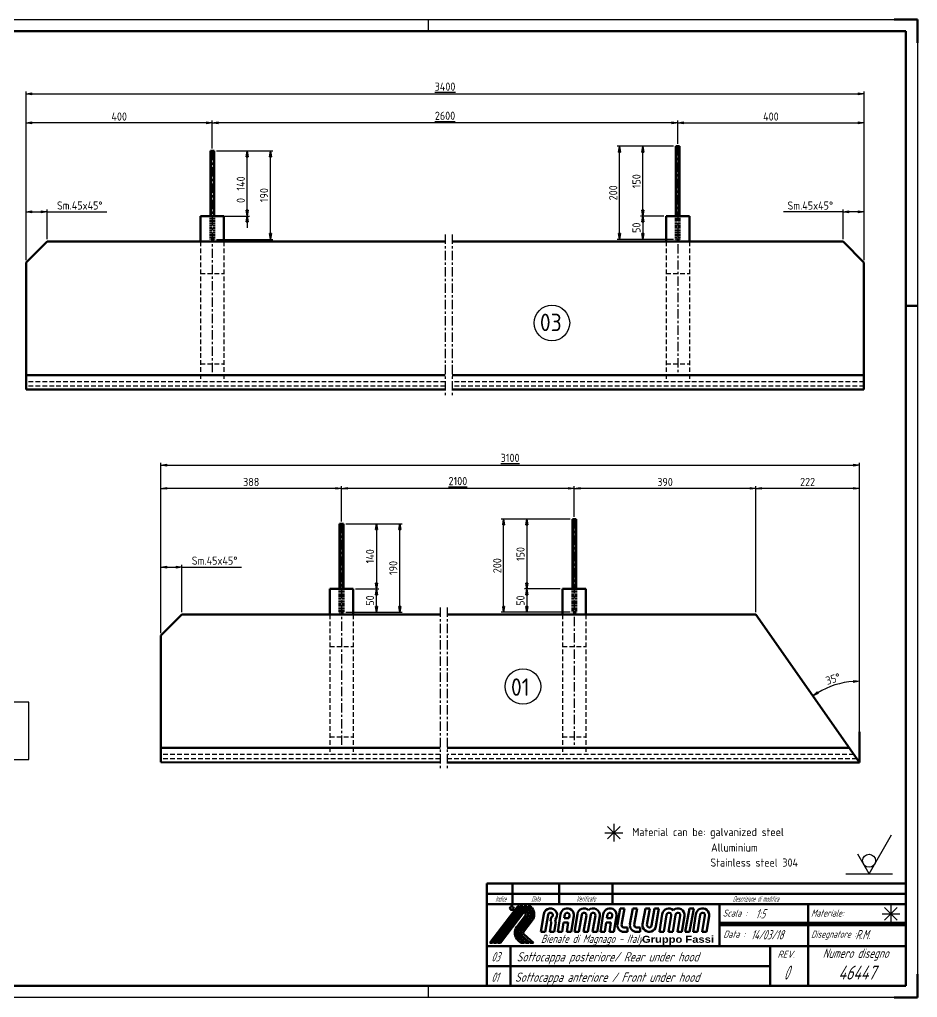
# Model space of a CAD drawing. Header units: millimetres. Extents: x 0 to 2970, y 0 to 2100.
# Drawn here: x 1041 to 2970, y 0 to 2100 of the extents above; entities that cross this region are included whole.
import ezdxf
from ezdxf.enums import TextEntityAlignment as Align

# ---------------------------------------------------------------- set-up
doc = ezdxf.new("R2010")
doc.units = ezdxf.units.MM
doc.header["$LTSCALE"] = 5
for name, pattern in [('ACISOWELD', [3, 2, -1]), ('CENTER', [7, 4, -1, 1, -1]), ('DAPIANO', [0]), ('DASHED', [0.75, 0.5, -0.25])]:
    doc.linetypes.add(name, pattern=pattern)
for name, color, linetype, lineweight in [('AM_0', 7, 'Continuous', 50), ('AM_3', 6, 'ACISOWELD', 25), ('AM_5', 3, 'Continuous', 25), ('AM_7', 4, 'CENTER', 25), ('AM_BOR', 7, 'Continuous', 50)]:
    doc.layers.add(name, color=color, linetype=linetype, lineweight=lineweight)
doc.styles.get("Standard").update_dxf_attribs({"font": 'ISOCP.SHX'})
doc.dimstyles.new('AM_ISO$0', dxfattribs={"dimscale": 10, "dimtxt": 3.5, "dimasz": 2.5, "dimexe": 1, "dimexo": 1, "dimgap": 1, "dimtad": 1, "dimdsep": 46, "dimtxsty": 'Standard', "dimblk": 'CLOSED', "dimcen": 0, "dimclrd": 256, "dimclre": 256, "dimclrt": 2, "dimadec": 0, "dimazin": 2, "dimtp": 0.1, "dimtm": 0.1, "dimtfac": 0.71, "dimtmove": 0, "dimatfit": 3, "dimfxl": 0, "dimlwd": -1, "dimlwe": -1, "dimarcsym": 1})
doc.dimstyles.new('AM_ISO$2', dxfattribs={"dimscale": 10, "dimtxt": 3.5, "dimasz": 2.5, "dimexe": 1, "dimexo": 1, "dimgap": 1, "dimtad": 1, "dimdsep": 46, "dimtxsty": 'Standard', "dimblk": 'CLOSED', "dimcen": 0, "dimclrd": 256, "dimclre": 256, "dimclrt": 2, "dimadec": 0, "dimazin": 2, "dimtp": 0.1, "dimtm": 0.1, "dimtfac": 0.71, "dimtmove": 0, "dimatfit": 3, "dimfxl": 0, "dimlwd": -1, "dimlwe": -1, "dimarcsym": 1})

# ---------------------------------------------------------------- blocks, each defined once
blk = doc.blocks.new('A2')
for p, q in [((589, 415), (5, 415)), ((589, 5), (589, 415)), ((5, 5), (589, 5))]:
    blk.add_line(p, q)
at = {"color": 2}
blk.add_line((594, 297), (589, 297), dxfattribs=at)
at = {"layer": 'AM_BOR', "color": 1, "lineweight": 25}
for p, q in [((0, 420), (594, 420)), ((594, 420), (594, 0)), ((594, 0), (0, 0))]:
    blk.add_line(p, q, dxfattribs=at)
at = {"layer": 'AM_BOR', "color": 2, "lineweight": 30}
for p, q in [((384, 415), (384, 420)), ((384, 0), (384, 5))]:
    blk.add_line(p, q, dxfattribs=at)
at = {"layer": 'AM_BOR'}
for p, q in [((594, 420), (584, 420)), ((594, 410), (594, 420)), ((594, 0), (594, 10)), ((594, 0), (584, 0))]:
    blk.add_line(p, q, dxfattribs=at)
blk = doc.blocks.new('RAMALLUMIN')
at = {"color": 7, "linetype": 'Continuous'}
for p, q in [((0, 44), (-180, 44)), ((-169, 44), (-169, 35)), ((-149, 44), (-149, 35)), ((-126, 44), (-126, 35)), ((0, 35), (-180, 35)), ((-80, 35), (-80, 17)), ((-42, 35), (-42, 27)), ((-155.54, 30.83), (-156.78, 23.17)), ((-153.69, 30.53), (-154.91, 23.17)), ((-152.41, 29.4), (-152.67, 27.78)), ((-148.31, 30.83), (-149.55, 23.17)), ((-146.45, 30.58), (-146.78, 29.06)), ((-144.49, 30.12), (-144.76, 29.06)), ((-142.63, 29.88), (-143.79, 23.17)), ((-141.08, 30.83), (-142.32, 23.17)), ((-139.23, 30.53), (-140.45, 23.17)), ((-137.24, 30.2), (-138.43, 23.17)), ((-135.34, 30.53), (-136.56, 23.17)), ((-133.36, 30.2), (-134.54, 23.17)), ((-131.51, 29.88), (-132.67, 23.17)), ((-129.96, 30.83), (-131.2, 23.17)), ((-128.11, 30.58), (-128.43, 29.06)), ((-126.14, 30.12), (-126.41, 29.06)), ((-124.28, 29.88), (-125.44, 23.17)), ((-123.93, 26.54), (-122.77, 33.25)), ((-122.77, 33.25), (-120.9, 33.25)), ((-122.08, 26.21), (-120.9, 33.25)), ((-118.5, 26.53), (-117.34, 33.25)), ((-117.34, 33.25), (-115.47, 33.25)), ((-116.65, 26.21), (-115.47, 33.25)), ((-113.07, 26.54), (-111.91, 33.25)), ((-111.91, 33.25), (-110.04, 33.25)), ((-111.22, 26.21), (-110.04, 33.25)), ((-109.24, 25.88), (-108.02, 33.25)), ((-108.02, 33.25), (-106.15, 33.25)), ((-107.39, 25.59), (-106.15, 33.25)), ((-104.64, 30.83), (-105.88, 23.17)), ((-102.79, 30.53), (-104.01, 23.17)), ((-100.81, 30.2), (-101.99, 23.17)), ((-98.91, 30.53), (-100.12, 23.17)), ((-96.92, 30.2), (-98.1, 23.17)), ((-95.07, 29.88), (-96.23, 23.17)), ((-92.96, 33.25), (-94.76, 23.17)), ((-92.96, 33.25), (-91.09, 33.25)), ((-91.09, 33.25), (-92.89, 23.17)), ((-90.18, 30.83), (-91.42, 23.17)), ((-88.33, 30.53), (-89.55, 23.17)), ((-86.35, 30.2), (-87.53, 23.17)), ((-84.5, 29.88), (-85.66, 23.17)), ((-152.3, 26.83), (-152.89, 23.17)), ((-150.46, 26.52), (-151.02, 23.17)), ((-147.08, 27.2), (-147.68, 23.17)), ((-145.06, 27.2), (-147.08, 27.2)), ((-144.76, 29.06), (-146.78, 29.06)), ((-145.06, 27.2), (-145.66, 23.17)), ((-128.73, 27.2), (-129.33, 23.17)), ((-126.71, 27.2), (-128.73, 27.2)), ((-126.41, 29.06), (-128.43, 29.06)), ((-126.71, 27.2), (-127.31, 23.17)), ((-42, 26), (-42, 0)), ((-154.91, 23.17), (-156.78, 23.17)), ((-152.89, 23.17), (-151.02, 23.17)), ((-149.55, 23.17), (-147.68, 23.17)), ((-145.66, 23.17), (-143.79, 23.17)), ((-142.32, 23.17), (-140.45, 23.17)), ((-138.43, 23.17), (-136.56, 23.17)), ((-134.54, 23.17), (-132.67, 23.17)), ((-131.2, 23.17), (-129.33, 23.17)), ((-127.31, 23.17), (-125.44, 23.17)), ((-121.09, 25.04), (-119.51, 25.04)), ((-121.09, 23.17), (-119.51, 23.17)), ((-119.51, 25.04), (-119.51, 23.17)), ((-115.66, 25.04), (-114.08, 25.04)), ((-115.66, 23.17), (-114.08, 23.17)), ((-114.08, 25.04), (-114.08, 23.17)), ((-105.88, 23.17), (-104.01, 23.17)), ((-101.99, 23.17), (-100.12, 23.17)), ((-98.1, 23.17), (-96.23, 23.17)), ((-94.76, 23.17), (-92.89, 23.17)), ((-91.42, 23.17), (-89.55, 23.17)), ((-87.53, 23.17), (-85.66, 23.17)), ((0, 17), (-180, 17)), ((-169.8, 0), (-169.8, 17)), ((-58.25, 17), (-58.25, 0))]:
    blk.add_line(p, q, dxfattribs=at)
at = {"linetype": 'DAPIANO'}
blk.add_line((-180, 44), (-180, 0), dxfattribs=at)
at = {"color": 3, "linetype": 'Continuous'}
for p, q in [((0, 39.5), (-180, 39.5)), ((-166.96, 33.81), (-178.74, 18.46)), ((-165.81, 33.8), (-177.59, 18.46)), ((-165.67, 34.09), (-164.52, 34.09)), ((-163.37, 31.08), (-165.67, 34.09)), ((-162.64, 31.63), (-164.52, 34.09)), ((-163.97, 34.09), (-162.83, 34.09)), ((-162.3, 31.9), (-163.97, 34.09)), ((-161.58, 32.45), (-162.83, 34.09)), ((-162.28, 34.09), (-161.13, 34.09)), ((-161.23, 32.72), (-162.28, 34.09)), ((-160.51, 33.27), (-161.13, 34.09)), ((-165.54, 33.45), (-177.05, 18.46)), ((-164.96, 32.7), (-175.89, 18.46)), ((-164.69, 32.34), (-175.35, 18.46)), ((-164.12, 31.59), (-174.2, 18.46)), ((-167.09, 25.36), (-163.37, 30.21)), ((-162.64, 29.66), (-166.37, 24.8)), ((-164.96, 32.7), (-165.54, 33.45)), ((-164.12, 31.59), (-164.69, 32.34)), ((-162.3, 29.39), (-166.02, 24.54)), ((-161.58, 28.83), (-165.3, 23.99)), ((-164.96, 23.72), (-161.23, 28.57)), ((-160.51, 28.01), (-164.24, 23.17)), ((0, 27), (-80, 27)), ((0, 26), (-80, 26)), ((-165.05, 21.2), (-162.02, 18.46)), ((-164.76, 21.52), (-161.38, 18.46)), ((-164.15, 22.19), (-160.02, 18.46)), ((-177.59, 18.46), (-178.74, 18.46)), ((-175.89, 18.46), (-177.05, 18.46)), ((-174.2, 18.46), (-175.35, 18.46)), ((-166.56, 19.52), (-165.39, 18.46)), ((-165.95, 20.2), (-164.03, 18.46)), ((-165.66, 20.52), (-163.38, 18.46)), ((-164.03, 18.46), (-165.39, 18.46)), ((-162.02, 18.46), (-163.38, 18.46)), ((-160.02, 18.46), (-161.38, 18.46)), ((-180, 8.5), (-58.25, 8.5))]:
    blk.add_line(p, q, dxfattribs=at)
blk.add_circle((-169.27, 33.38), 0.797, dxfattribs=at)
for centre, radius, start, end in [((-166.39, 33.38), 0.716, 37.0199, 142.98), ((-163.94, 30.65), 0.714, 322.471, 37.437), ((-163.93, 30.65), 1.62, 322.481, 37.4257), ((-163.94, 30.65), 2.06, 322.479, 37.4362), ((-163.94, 30.65), 2.97, 322.454, 37.471), ((-163.94, 30.65), 3.41, 322.445, 37.4711), ((-163.94, 30.65), 4.32, 322.454, 37.4451), ((-163.67, 22.73), 4.32, 142.447, 227.885), ((-163.67, 22.73), 3.41, 142.481, 227.842), ((-163.67, 22.73), 2.97, 142.472, 227.803), ((-163.67, 22.73), 2.06, 142.454, 227.876), ((-163.67, 22.73), 1.63, 142.445, 227.849), ((-163.67, 22.73), 0.722, 142.454, 227.902)]:
    blk.add_arc(centre, radius, start, end, dxfattribs=at)
at = {"color": 7, "linetype": 'Continuous'}
for centre, radius, start, end in [((-152.7, 30.37), 2.88, 313.405, 170.827), ((-152.7, 30.37), 1.01, 286.495, 170.628), ((-145.47, 30.37), 2.88, 350.208, 170.835), ((-145.47, 30.37), 1.01, 345.758, 168.018), ((-138.24, 30.37), 2.88, 47.375, 170.82), ((-138.24, 30.37), 1.01, 350.428, 170.643), ((-134.35, 30.37), 2.88, 350.199, 132.556), ((-134.35, 30.37), 1.01, 350.428, 170.634), ((-127.12, 30.37), 2.88, 350.208, 170.835), ((-127.12, 30.37), 1.01, 345.758, 168.018), ((-101.8, 30.37), 2.88, 47.375, 170.82), ((-101.8, 30.37), 1.01, 350.428, 170.634), ((-97.91, 30.37), 2.88, 350.208, 132.556), ((-97.91, 30.37), 1.01, 350.409, 170.661), ((-87.34, 30.37), 2.88, 350.218, 170.81), ((-87.34, 30.37), 1.01, 350.428, 170.643), ((-153.3, 26.99), 1.01, 350.897, 51.1434), ((-153.3, 26.99), 2.88, 350.481, 26.4345), ((-121.09, 26.05), 2.88, 170.208, 270), ((-121.09, 26.05), 1.01, 170.428, 270), ((-115.66, 26.05), 2.88, 170.218, 270), ((-115.66, 26.05), 1.01, 170.428, 270), ((-110.23, 26.05), 2.88, 170.208, 350.827), ((-110.23, 26.05), 1.01, 170.428, 350.643)]:
    blk.add_arc(centre, radius, start, end, dxfattribs=at)
at = {"color": 1, "linetype": 'Continuous', "oblique": 20, "width": 0.5}
for s, p in [('Indice', (-174, 36.1)), ('Data', (-159, 36.1)), ('Verificato', (-137.5, 36.1)), ('Descrizione di modifica', (-64.47, 36.1))]:
    blk.add_text(s, height=2.5, dxfattribs=at).set_placement(p, align=Align.CENTER)
at = {"color": 3, "linetype": 'Continuous'}
blk.add_text('R', height=0.864, dxfattribs=at).set_placement((-169.52, 32.95))
at = {"color": 3, "linetype": 'Continuous', "oblique": 20}
for s, height, width, p in [('Scala :', 3, 0.75, (-78.7, 29.73)), ('Materiale:', 3, 0.7, (-40.72, 29.73)), ('Bienate di Magnago - Italy', 3.5, 0.7, (-156.78, 18.44)), ('Data :', 3, 0.75, (-78.46, 20.68)), ('Disegnatore :', 3, 0.7, (-40.72, 20.68)), ('Numero disegno', 4, 0.8, (-35.74, 11.99))]:
    blk.add_text(s, height=height, dxfattribs=dict(at, width=width)).set_placement(p)
blk.add_text('REV.', height=3, dxfattribs=at).set_placement((-55.15, 12.04))
at = {"color": 2, "insert": (-113.34, 17.57), "char_height": 3, "attachment_point": 7}
blk.add_mtext('{\\fArial Black|b1|i0|c0|p34;Gruppo Fassi}', dxfattribs=at)
at = {"color": 3, "linetype": 'Continuous', "oblique": 20, "width": 0.7}
for tag, p in [('INDICE', (-174.38, 40.36)), ('DATAREV', (-158.57, 40.36)), ('VERIFICATO', (-137.17, 40.36)), ('DESCRIZMOD', (-62.08, 40.36))]:
    blk.add_attdef(tag, text='', height=2.5, dxfattribs=at).set_placement(p, align=Align.CENTER)
at = {"color": 2, "linetype": 'Continuous', "oblique": 20, "width": 0.7}
for tag, p in [('GEN-TITLE-SCA', (-64.53, 28.92)), ('MATERIALE', (-26.31, 28.88)), ('DATA', (-66.53, 19.91)), ('DISEGN.', (-21.62, 20)), ('P1', (-178.08, 10.45)), ('P2', (-178.08, 1.7))]:
    blk.add_attdef(tag, p, '', height=4, dxfattribs=at)
at = {"color": 7, "linetype": 'Continuous', "oblique": 20, "width": 0.85}
for tag, p in [('DESCRIZIONE1', (-167.25, 10.45)), ('DESCRIZIONE2', (-167.97, 1.7))]:
    blk.add_attdef(tag, p, '', height=4, dxfattribs=at)
at = {"color": 7, "linetype": 'Continuous', "oblique": 20}
for tag, width, p in [('REV', 0.55, (-51.41, 2.68)), ('DISEGNO', 0.8, (-21.14, 2.68))]:
    blk.add_attdef(tag, text='', height=6, dxfattribs=dict(at, width=width)).set_placement(p, align=Align.CENTER)
blk = doc.blocks.new('_Closed')
at = {"color": 0, "linetype": 'ByBlock', "lineweight": -2}
for p, q in [((-1, 0.17), (0, 0)), ((-1, 0.17), (-1, -0.17)), ((0, 0), (-1, -0.17)), ((0, 0), (-1, 0))]:
    blk.add_line(p, q, dxfattribs=at)
blk = doc.blocks.new('*D6')
at = {"layer": 'AM_5'}
for p, q in [((2455.2, 1832.9), (2455.2, 1882.9)), ((2467.7, 1877.9), (2842.7, 1877.9)), ((2855.2, 1583.1), (2855.2, 1882.9))]:
    blk.add_line(p, q, dxfattribs=at)
at = {"layer": 'Defpoints', "color": 0}
for p in [(2855.2, 1877.9), (2455.2, 1827.9), (2855.2, 1578.1)]:
    blk.add_point(p, dxfattribs=at)
at = {"layer": 'AM_5', "xscale": 12.5, "yscale": 12.5, "zscale": 12.5, "rotation": 180}
blk.add_blockref('_Closed', (2455.2, 1877.9), dxfattribs=at)
at = {"layer": 'AM_5', "xscale": 12.5, "yscale": 12.5, "zscale": 12.5}
blk.add_blockref('_Closed', (2855.2, 1877.9), dxfattribs=at)
at = {"layer": 'AM_5', "color": 2, "insert": (2655.2, 1891.7), "char_height": 17.5, "attachment_point": 5}
blk.add_mtext('400', dxfattribs=at)
blk = doc.blocks.new('*D7')
at = {"layer": 'AM_5'}
for p, q in [((1455.2, 1823), (1455.2, 1882.9)), ((2442.7, 1877.9), (1467.7, 1877.9)), ((2455.2, 1832.9), (2455.2, 1882.9))]:
    blk.add_line(p, q, dxfattribs=at)
at = {"layer": 'Defpoints', "color": 0}
for p in [(1455.2, 1877.9), (2455.2, 1827.9), (1455.2, 1818)]:
    blk.add_point(p, dxfattribs=at)
at = {"layer": 'AM_5', "xscale": 12.5, "yscale": 12.5, "zscale": 12.5, "rotation": 180}
blk.add_blockref('_Closed', (1455.2, 1877.9), dxfattribs=at)
at = {"layer": 'AM_5', "xscale": 12.5, "yscale": 12.5, "zscale": 12.5}
blk.add_blockref('_Closed', (2455.2, 1877.9), dxfattribs=at)
at = {"layer": 'AM_5', "color": 2, "insert": (1955.2, 1893.4), "char_height": 17.5, "attachment_point": 5}
blk.add_mtext('\\L2600\\l', dxfattribs=at)
blk = doc.blocks.new('*D8')
at = {"layer": 'AM_5'}
for p, q in [((1055.2, 1583.2), (1055.2, 1882.9)), ((1442.7, 1877.9), (1067.7, 1877.9)), ((1455.2, 1823), (1455.2, 1882.9))]:
    blk.add_line(p, q, dxfattribs=at)
at = {"layer": 'Defpoints', "color": 0}
for p in [(1055.2, 1877.9), (1455.2, 1818), (1055.2, 1578.2)]:
    blk.add_point(p, dxfattribs=at)
at = {"layer": 'AM_5', "xscale": 12.5, "yscale": 12.5, "zscale": 12.5, "rotation": 180}
blk.add_blockref('_Closed', (1055.2, 1877.9), dxfattribs=at)
at = {"layer": 'AM_5', "xscale": 12.5, "yscale": 12.5, "zscale": 12.5}
blk.add_blockref('_Closed', (1455.2, 1877.9), dxfattribs=at)
at = {"layer": 'AM_5', "color": 2, "insert": (1255.2, 1891.7), "char_height": 17.5, "attachment_point": 5}
blk.add_mtext('400', dxfattribs=at)
blk = doc.blocks.new('*D9')
at = {"layer": 'AM_5'}
for p, q in [((1055.2, 1583.2), (1055.2, 1945.5)), ((1067.7, 1940.5), (2842.7, 1940.4)), ((2855.2, 1583.1), (2855.2, 1945.4))]:
    blk.add_line(p, q, dxfattribs=at)
at = {"layer": 'Defpoints', "color": 0}
for p in [(2855.2, 1940.4), (1055.2, 1578.2), (2855.2, 1578.1)]:
    blk.add_point(p, dxfattribs=at)
at = {"layer": 'AM_5', "xscale": 12.5, "yscale": 12.5, "zscale": 12.5}
for p, rotation in [((1055.2, 1940.5), 179.9977718307978), ((2855.2, 1940.4), 359.9977718307978)]:
    blk.add_blockref('_Closed', p, dxfattribs=dict(at, rotation=rotation))
at = {"layer": 'AM_5', "color": 2, "insert": (1955.2, 1956), "char_height": 17.5, "attachment_point": 5, "rotation": 359.9978}
blk.add_mtext('\\L3400\\l', dxfattribs=at)
blk = doc.blocks.new('*D10')
at = {"layer": 'AM_5'}
for p, q in [((1055.2, 1583.2), (1055.2, 1692)), ((1067.7, 1687), (1087.7, 1687)), ((1100.2, 1628.2), (1100.2, 1692)), ((1100.2, 1687), (1228.4, 1687))]:
    blk.add_line(p, q, dxfattribs=at)
at = {"layer": 'Defpoints', "color": 0}
for p in [(1055.2, 1687), (1100.2, 1623.2), (1055.2, 1578.2)]:
    blk.add_point(p, dxfattribs=at)
at = {"layer": 'AM_5', "xscale": 12.5, "yscale": 12.5, "zscale": 12.5}
for p, rotation in [((1055.2, 1687), 179.9969844150251), ((1100.2, 1687), 359.9969844150251)]:
    blk.add_blockref('_Closed', p, dxfattribs=dict(at, rotation=rotation))
at = {"layer": 'AM_5', "color": 2, "insert": (1170.5, 1700.7), "char_height": 17.5, "attachment_point": 5, "rotation": 359.997}
blk.add_mtext('Sm.45x45° ', dxfattribs=at)
blk = doc.blocks.new('*D11')
at = {"layer": 'AM_5'}
for p, q in [((1464.2, 1818), (1535.2, 1818)), ((1530.2, 1690.5), (1530.2, 1805.5)), ((1485.2, 1678), (1535.2, 1678))]:
    blk.add_line(p, q, dxfattribs=at)
at = {"layer": 'Defpoints', "color": 0}
for p in [(1459.2, 1818), (1530.2, 1818), (1480.2, 1678)]:
    blk.add_point(p, dxfattribs=at)
at = {"layer": 'AM_5', "xscale": 12.5, "yscale": 12.5, "zscale": 12.5}
for p, rotation in [((1530.2, 1818), 90), ((1530.2, 1678), 270)]:
    blk.add_blockref('_Closed', p, dxfattribs=dict(at, rotation=rotation))
at = {"layer": 'AM_5', "color": 2, "insert": (1516.4, 1748), "char_height": 17.5, "attachment_point": 5, "rotation": 90}
blk.add_mtext('140', dxfattribs=at)
blk = doc.blocks.new('*D12')
at = {"layer": 'AM_5'}
for p, q in [((1530.2, 1690.5), (1530.2, 1720)), ((1464.2, 1678), (1535.2, 1678)), ((1485.2, 1678), (1535.2, 1678)), ((1530.2, 1665.5), (1530.2, 1653))]:
    blk.add_line(p, q, dxfattribs=at)
at = {"layer": 'Defpoints', "color": 0}
for p in [(1459.2, 1678), (1480.2, 1678), (1530.2, 1678)]:
    blk.add_point(p, dxfattribs=at)
at = {"layer": 'AM_5', "xscale": 12.5, "yscale": 12.5, "zscale": 12.5}
for rotation in [270, 90]:
    blk.add_blockref('_Closed', (1530.2, 1678), dxfattribs=dict(at, rotation=rotation))
at = {"layer": 'AM_5', "color": 2, "insert": (1516.4, 1711.5), "char_height": 17.5, "attachment_point": 5, "rotation": 90}
blk.add_mtext('0', dxfattribs=at)
blk = doc.blocks.new('*D13')
at = {"layer": 'AM_5'}
for p, q in [((1464.2, 1818), (1585.2, 1818)), ((1580.2, 1640.5), (1580.2, 1805.5)), ((1464.2, 1628), (1585.2, 1628))]:
    blk.add_line(p, q, dxfattribs=at)
at = {"layer": 'Defpoints', "color": 0}
for p in [(1459.2, 1818), (1580.2, 1818), (1459.2, 1628)]:
    blk.add_point(p, dxfattribs=at)
at = {"layer": 'AM_5', "xscale": 12.5, "yscale": 12.5, "zscale": 12.5}
for p, rotation in [((1580.2, 1818), 90), ((1580.2, 1628), 270)]:
    blk.add_blockref('_Closed', p, dxfattribs=dict(at, rotation=rotation))
at = {"layer": 'AM_5', "color": 2, "insert": (1566.4, 1723), "char_height": 17.5, "attachment_point": 5, "rotation": 90}
blk.add_mtext('190', dxfattribs=at)
blk = doc.blocks.new('*D14')
at = {"layer": 'AM_5'}
for p, q in [((2446.2, 1827.9), (2375.2, 1827.9)), ((2380.2, 1690.4), (2380.2, 1815.4)), ((2425.2, 1677.9), (2375.2, 1677.9))]:
    blk.add_line(p, q, dxfattribs=at)
at = {"layer": 'Defpoints', "color": 0}
for p in [(2380.2, 1827.9), (2451.2, 1827.9), (2430.2, 1677.9)]:
    blk.add_point(p, dxfattribs=at)
at = {"layer": 'AM_5', "xscale": 12.5, "yscale": 12.5, "zscale": 12.5}
for p, rotation in [((2380.2, 1827.9), 90), ((2380.2, 1677.9), 270)]:
    blk.add_blockref('_Closed', p, dxfattribs=dict(at, rotation=rotation))
at = {"layer": 'AM_5', "color": 2, "insert": (2366.4, 1752.9), "char_height": 17.5, "attachment_point": 5, "rotation": 90}
blk.add_mtext('150', dxfattribs=at)
blk = doc.blocks.new('*D15')
at = {"layer": 'AM_5'}
for p, q in [((2425.2, 1677.9), (2375.2, 1677.9)), ((2380.2, 1665.4), (2380.2, 1640.4)), ((2446.2, 1627.9), (2375.2, 1627.9))]:
    blk.add_line(p, q, dxfattribs=at)
at = {"layer": 'Defpoints', "color": 0}
for p in [(2430.2, 1677.9), (2380.2, 1627.9), (2451.2, 1627.9)]:
    blk.add_point(p, dxfattribs=at)
at = {"layer": 'AM_5', "xscale": 12.5, "yscale": 12.5, "zscale": 12.5}
for p, rotation in [((2380.2, 1677.9), 90), ((2380.2, 1627.9), 270)]:
    blk.add_blockref('_Closed', p, dxfattribs=dict(at, rotation=rotation))
at = {"layer": 'AM_5', "color": 2, "insert": (2366.4, 1652.9), "char_height": 17.5, "attachment_point": 5, "rotation": 90}
blk.add_mtext('50', dxfattribs=at)
blk = doc.blocks.new('*D16')
at = {"layer": 'AM_5'}
for p, q in [((2446.2, 1827.9), (2325.2, 1827.9)), ((2330.2, 1640.4), (2330.2, 1815.4)), ((2446.2, 1627.9), (2325.2, 1627.9))]:
    blk.add_line(p, q, dxfattribs=at)
at = {"layer": 'Defpoints', "color": 0}
for p in [(2330.2, 1827.9), (2451.2, 1827.9), (2451.2, 1627.9)]:
    blk.add_point(p, dxfattribs=at)
at = {"layer": 'AM_5', "xscale": 12.5, "yscale": 12.5, "zscale": 12.5}
for p, rotation in [((2330.2, 1827.9), 90), ((2330.2, 1627.9), 270)]:
    blk.add_blockref('_Closed', p, dxfattribs=dict(at, rotation=rotation))
at = {"layer": 'AM_5', "color": 2, "insert": (2316.4, 1727.9), "char_height": 17.5, "attachment_point": 5, "rotation": 90}
blk.add_mtext('200', dxfattribs=at)
blk = doc.blocks.new('*D17')
at = {"layer": 'AM_5'}
for p, q in [((2810.2, 1686.9), (2682, 1686.9)), ((2810.2, 1628.1), (2810.2, 1691.9)), ((2842.7, 1686.9), (2822.7, 1686.9)), ((2855.2, 1583.1), (2855.2, 1691.9))]:
    blk.add_line(p, q, dxfattribs=at)
at = {"layer": 'Defpoints', "color": 0}
for p in [(2855.2, 1686.9), (2810.2, 1623.1), (2855.2, 1578.1)]:
    blk.add_point(p, dxfattribs=at)
at = {"layer": 'AM_5', "xscale": 12.5, "yscale": 12.5, "zscale": 12.5}
for p, rotation in [((2810.2, 1686.9), 179.9969844150251), ((2855.2, 1686.9), 359.9969844150251)]:
    blk.add_blockref('_Closed', p, dxfattribs=dict(at, rotation=rotation))
at = {"layer": 'AM_5', "color": 2, "insert": (2739.8, 1700.6), "char_height": 17.5, "attachment_point": 5, "rotation": 359.997}
blk.add_mtext('Sm.45x45° ', dxfattribs=at)
blk = doc.blocks.new('*D18')
at = {"layer": 'AM_5'}
for p, q in [((2622.8, 827.4), (2622.8, 1098.3)), ((2832.7, 1093.3), (2635.3, 1093.3)), ((2845.2, 509.8), (2845.2, 1098.3))]:
    blk.add_line(p, q, dxfattribs=at)
at = {"layer": 'Defpoints', "color": 0}
for p in [(2622.8, 1093.3), (2622.8, 822.4), (2845.2, 504.8)]:
    blk.add_point(p, dxfattribs=at)
at = {"layer": 'AM_5', "xscale": 12.5, "yscale": 12.5, "zscale": 12.5, "rotation": 180}
blk.add_blockref('_Closed', (2622.8, 1093.3), dxfattribs=at)
at = {"layer": 'AM_5', "xscale": 12.5, "yscale": 12.5, "zscale": 12.5}
blk.add_blockref('_Closed', (2845.2, 1093.3), dxfattribs=at)
at = {"layer": 'AM_5', "color": 2, "insert": (2734, 1107), "char_height": 17.5, "attachment_point": 5}
blk.add_mtext('222', dxfattribs=at)
blk = doc.blocks.new('*D19')
at = {"layer": 'AM_5'}
for p, q in [((2232.8, 1032.2), (2232.8, 1098.3)), ((2610.3, 1093.3), (2245.3, 1093.3)), ((2622.8, 827.4), (2622.8, 1098.3))]:
    blk.add_line(p, q, dxfattribs=at)
at = {"layer": 'Defpoints', "color": 0}
for p in [(2232.8, 1093.3), (2232.8, 1027.2), (2622.8, 822.4)]:
    blk.add_point(p, dxfattribs=at)
at = {"layer": 'AM_5', "xscale": 12.5, "yscale": 12.5, "zscale": 12.5, "rotation": 180}
blk.add_blockref('_Closed', (2232.8, 1093.3), dxfattribs=at)
at = {"layer": 'AM_5', "xscale": 12.5, "yscale": 12.5, "zscale": 12.5}
blk.add_blockref('_Closed', (2622.8, 1093.3), dxfattribs=at)
at = {"layer": 'AM_5', "color": 2, "insert": (2427.8, 1107), "char_height": 17.5, "attachment_point": 5}
blk.add_mtext('390', dxfattribs=at)
blk = doc.blocks.new('*D20')
at = {"layer": 'AM_5'}
for p, q in [((1732.8, 1022.3), (1732.8, 1098.3)), ((2220.3, 1093.3), (1745.3, 1093.3)), ((2232.8, 1032.2), (2232.8, 1098.3))]:
    blk.add_line(p, q, dxfattribs=at)
at = {"layer": 'Defpoints', "color": 0}
for p in [(1732.8, 1093.3), (1732.8, 1017.3), (2232.8, 1027.2)]:
    blk.add_point(p, dxfattribs=at)
at = {"layer": 'AM_5', "xscale": 12.5, "yscale": 12.5, "zscale": 12.5, "rotation": 180}
blk.add_blockref('_Closed', (1732.8, 1093.3), dxfattribs=at)
at = {"layer": 'AM_5', "xscale": 12.5, "yscale": 12.5, "zscale": 12.5}
blk.add_blockref('_Closed', (2232.8, 1093.3), dxfattribs=at)
at = {"layer": 'AM_5', "color": 2, "insert": (1982.8, 1108.8), "char_height": 17.5, "attachment_point": 5}
blk.add_mtext('\\L2100\\l', dxfattribs=at)
blk = doc.blocks.new('*D21')
at = {"layer": 'AM_5'}
for p, q in [((1344.8, 782.5), (1344.8, 1098.3)), ((1720.3, 1093.3), (1357.3, 1093.3)), ((1732.8, 1022.3), (1732.8, 1098.3))]:
    blk.add_line(p, q, dxfattribs=at)
at = {"layer": 'Defpoints', "color": 0}
for p in [(1344.8, 1093.3), (1732.8, 1017.3), (1344.8, 777.5)]:
    blk.add_point(p, dxfattribs=at)
at = {"layer": 'AM_5', "xscale": 12.5, "yscale": 12.5, "zscale": 12.5, "rotation": 180}
blk.add_blockref('_Closed', (1344.8, 1093.3), dxfattribs=at)
at = {"layer": 'AM_5', "xscale": 12.5, "yscale": 12.5, "zscale": 12.5}
blk.add_blockref('_Closed', (1732.8, 1093.3), dxfattribs=at)
at = {"layer": 'AM_5', "color": 2, "insert": (1538.8, 1107), "char_height": 17.5, "attachment_point": 5}
blk.add_mtext('388', dxfattribs=at)
blk = doc.blocks.new('*D22')
at = {"layer": 'AM_5'}
for p, q in [((1344.8, 782.5), (1344.8, 1148.3)), ((1357.3, 1143.3), (2832.7, 1143.3)), ((2845.2, 509.8), (2845.2, 1148.3))]:
    blk.add_line(p, q, dxfattribs=at)
at = {"layer": 'Defpoints', "color": 0}
for p in [(2845.2, 1143.3), (1344.8, 777.5), (2845.2, 504.8)]:
    blk.add_point(p, dxfattribs=at)
at = {"layer": 'AM_5', "xscale": 12.5, "yscale": 12.5, "zscale": 12.5, "rotation": 180}
blk.add_blockref('_Closed', (1344.8, 1143.3), dxfattribs=at)
at = {"layer": 'AM_5', "xscale": 12.5, "yscale": 12.5, "zscale": 12.5}
blk.add_blockref('_Closed', (2845.2, 1143.3), dxfattribs=at)
at = {"layer": 'AM_5', "color": 2, "insert": (2095, 1158.8), "char_height": 17.5, "attachment_point": 5}
blk.add_mtext('\\L3100\\l', dxfattribs=at)
blk = doc.blocks.new('*D23')
at = {"layer": 'AM_5'}
blk.add_line((2845.2, 575.3), (2845.2, 684), dxfattribs=at)
blk.add_arc((2845.2, 504.8), 174.3, 94.1106, 120.8882, dxfattribs=at)
at = {"layer": 'Defpoints', "color": 0}
for p in [(2622.8, 822.4), (2810, 675.4), (2845.2, 570.3), (2845.2, 504.8), (2845.2, 504.8)]:
    blk.add_point(p, dxfattribs=at)
at = {"layer": 'AM_5', "xscale": 12.5, "yscale": 12.5, "zscale": 12.5}
for p, rotation in [((2845.2, 679), 2.055324674579232), ((2745.3, 647.5), 212.9434747572195)]:
    blk.add_blockref('_Closed', p, dxfattribs=dict(at, rotation=rotation))
at = {"layer": 'AM_5', "color": 2, "insert": (2788.7, 684.1), "char_height": 17.5, "attachment_point": 5, "rotation": 17.4994}
blk.add_mtext('35°', dxfattribs=at)
blk = doc.blocks.new('*D24')
at = {"layer": 'AM_5'}
for p, q in [((2223.8, 1027.2), (2126.1, 1027.2)), ((2131.1, 1014.7), (2131.1, 889.7)), ((2202.8, 877.2), (2126.1, 877.2))]:
    blk.add_line(p, q, dxfattribs=at)
at = {"layer": 'Defpoints', "color": 0}
for p in [(2228.8, 1027.2), (2131.1, 877.2), (2207.8, 877.2)]:
    blk.add_point(p, dxfattribs=at)
at = {"layer": 'AM_5', "xscale": 12.5, "yscale": 12.5, "zscale": 12.5}
for p, rotation in [((2131.1, 1027.2), 90), ((2131.1, 877.2), 270)]:
    blk.add_blockref('_Closed', p, dxfattribs=dict(at, rotation=rotation))
at = {"layer": 'AM_5', "color": 2, "insert": (2117.3, 952.2), "char_height": 17.5, "attachment_point": 5, "rotation": 90}
blk.add_mtext('150', dxfattribs=at)
blk = doc.blocks.new('*D25')
at = {"layer": 'AM_5'}
for p, q in [((2202.8, 877.2), (2126.1, 877.2)), ((2131.1, 864.7), (2131.1, 839.7)), ((2223.8, 827.2), (2126.1, 827.2))]:
    blk.add_line(p, q, dxfattribs=at)
at = {"layer": 'Defpoints', "color": 0}
for p in [(2207.8, 877.2), (2131.1, 827.2), (2228.8, 827.2)]:
    blk.add_point(p, dxfattribs=at)
at = {"layer": 'AM_5', "xscale": 12.5, "yscale": 12.5, "zscale": 12.5}
for p, rotation in [((2131.1, 877.2), 90), ((2131.1, 827.2), 270)]:
    blk.add_blockref('_Closed', p, dxfattribs=dict(at, rotation=rotation))
at = {"layer": 'AM_5', "color": 2, "insert": (2117.3, 852.2), "char_height": 17.5, "attachment_point": 5, "rotation": 90}
blk.add_mtext('50', dxfattribs=at)
blk = doc.blocks.new('*D26')
at = {"layer": 'AM_5'}
for p, q in [((2223.8, 1027.2), (2076.1, 1027.2)), ((2081.1, 839.7), (2081.1, 1014.7)), ((2223.8, 827.2), (2076.1, 827.2))]:
    blk.add_line(p, q, dxfattribs=at)
at = {"layer": 'Defpoints', "color": 0}
for p in [(2081.1, 1027.2), (2228.8, 1027.2), (2228.8, 827.2)]:
    blk.add_point(p, dxfattribs=at)
at = {"layer": 'AM_5', "xscale": 12.5, "yscale": 12.5, "zscale": 12.5}
for p, rotation in [((2081.1, 1027.2), 90), ((2081.1, 827.2), 270)]:
    blk.add_blockref('_Closed', p, dxfattribs=dict(at, rotation=rotation))
at = {"layer": 'AM_5', "color": 2, "insert": (2067.3, 927.2), "char_height": 17.5, "attachment_point": 5, "rotation": 90}
blk.add_mtext('200', dxfattribs=at)
blk = doc.blocks.new('*D27')
at = {"layer": 'AM_5'}
for p, q in [((1741.8, 1017.3), (1812.8, 1017.3)), ((1807.8, 1004.8), (1807.8, 889.8)), ((1762.8, 877.3), (1812.8, 877.3))]:
    blk.add_line(p, q, dxfattribs=at)
at = {"layer": 'Defpoints', "color": 0}
for p in [(1736.8, 1017.3), (1757.8, 877.3), (1807.8, 877.3)]:
    blk.add_point(p, dxfattribs=at)
at = {"layer": 'AM_5', "xscale": 12.5, "yscale": 12.5, "zscale": 12.5}
for p, rotation in [((1807.8, 1017.3), 90), ((1807.8, 877.3), 270)]:
    blk.add_blockref('_Closed', p, dxfattribs=dict(at, rotation=rotation))
at = {"layer": 'AM_5', "color": 2, "insert": (1794, 947.3), "char_height": 17.5, "attachment_point": 5, "rotation": 90}
blk.add_mtext('140', dxfattribs=at)
blk = doc.blocks.new('*D28')
at = {"layer": 'AM_5'}
for p, q in [((1762.8, 877.3), (1812.8, 877.3)), ((1807.8, 839.8), (1807.8, 864.8)), ((1741.8, 827.3), (1812.8, 827.3))]:
    blk.add_line(p, q, dxfattribs=at)
at = {"layer": 'Defpoints', "color": 0}
for p in [(1757.8, 877.3), (1807.8, 877.3), (1736.8, 827.3)]:
    blk.add_point(p, dxfattribs=at)
at = {"layer": 'AM_5', "xscale": 12.5, "yscale": 12.5, "zscale": 12.5}
for p, rotation in [((1807.8, 877.3), 90), ((1807.8, 827.3), 270)]:
    blk.add_blockref('_Closed', p, dxfattribs=dict(at, rotation=rotation))
at = {"layer": 'AM_5', "color": 2, "insert": (1794, 852.3), "char_height": 17.5, "attachment_point": 5, "rotation": 90}
blk.add_mtext('50', dxfattribs=at)
blk = doc.blocks.new('*D29')
at = {"layer": 'AM_5'}
for p, q in [((1741.8, 1017.3), (1862.8, 1017.3)), ((1857.8, 839.8), (1857.8, 1004.8)), ((1741.8, 827.3), (1862.8, 827.3))]:
    blk.add_line(p, q, dxfattribs=at)
at = {"layer": 'Defpoints', "color": 0}
for p in [(1736.8, 1017.3), (1857.8, 1017.3), (1736.8, 827.3)]:
    blk.add_point(p, dxfattribs=at)
at = {"layer": 'AM_5', "xscale": 12.5, "yscale": 12.5, "zscale": 12.5}
for p, rotation in [((1857.8, 1017.3), 90), ((1857.8, 827.3), 270)]:
    blk.add_blockref('_Closed', p, dxfattribs=dict(at, rotation=rotation))
at = {"layer": 'AM_5', "color": 2, "insert": (1844, 922.3), "char_height": 17.5, "attachment_point": 5, "rotation": 90}
blk.add_mtext('190', dxfattribs=at)
blk = doc.blocks.new('*D30')
at = {"layer": 'AM_5'}
for p, q in [((1344.8, 782.5), (1344.8, 929.3)), ((1357.3, 924.3), (1377.3, 924.3)), ((1389.8, 827.5), (1389.8, 929.3)), ((1389.8, 924.3), (1518, 924.3))]:
    blk.add_line(p, q, dxfattribs=at)
at = {"layer": 'Defpoints', "color": 0}
for p in [(1389.8, 924.3), (1389.8, 822.5), (1344.8, 777.5)]:
    blk.add_point(p, dxfattribs=at)
at = {"layer": 'AM_5', "xscale": 12.5, "yscale": 12.5, "zscale": 12.5}
for p, rotation in [((1344.8, 924.3), 179.9958164351917), ((1389.8, 924.3), 359.9958164351917)]:
    blk.add_blockref('_Closed', p, dxfattribs=dict(at, rotation=rotation))
at = {"layer": 'AM_5', "color": 2, "insert": (1460.2, 938.1), "char_height": 17.5, "attachment_point": 5, "rotation": 359.9958}
blk.add_mtext('Sm.45x45° ', dxfattribs=at)

msp = doc.modelspace()

# ---------------------------------------------------------------- linework, layer by layer
at = {"layer": 'AM_0', "color": 3, "linetype": 'Continuous'}
for p, q in [((2451.166, 1827.9), (2451.166, 1677.9)), ((2459.166, 1827.9), (2451.166, 1827.9)), ((2459.166, 1827.9), (2459.166, 1677.9)), ((1459.166, 1817.98), (1451.166, 1817.98)), ((1451.166, 1817.98), (1451.166, 1677.98)), ((1459.166, 1817.98), (1459.166, 1677.98)), ((1736.771, 1017.256), (1728.771, 1017.256)), ((1728.771, 1017.256), (1728.771, 877.256)), ((1736.771, 1017.256), (1736.771, 877.256)), ((2228.781, 1027.176), (2228.781, 877.176)), ((2236.781, 1027.176), (2228.781, 1027.176)), ((2236.781, 1027.176), (2236.781, 877.176)), ((2845.221, 504.786), (2845.221, 570.326))]:
    msp.add_line(p, q, dxfattribs=at)
at = {"layer": 'AM_0', "color": 1, "linetype": 'Continuous'}
for p, q in [((2452.166, 1827.9), (2452.166, 1677.9)), ((2458.166, 1827.9), (2458.166, 1677.9)), ((1452.166, 1817.98), (1452.166, 1677.98)), ((1458.166, 1817.98), (1458.166, 1677.98)), ((1729.771, 1017.256), (1729.771, 877.256)), ((1735.771, 1017.256), (1735.771, 877.256)), ((2229.781, 1027.176), (2229.781, 877.176)), ((2235.781, 1027.176), (2235.781, 877.176))]:
    msp.add_line(p, q, dxfattribs=at)
at = {"layer": 'AM_0', "color": 7, "linetype": 'Continuous'}
for p, q in [((1480.166, 1677.98), (1430.166, 1677.98)), ((1430.166, 1677.98), (1430.166, 1623.23)), ((1480.166, 1677.98), (1480.166, 1623.23)), ((2430.166, 1677.9), (2430.166, 1623.15)), ((2480.166, 1677.9), (2430.166, 1677.9)), ((2480.166, 1677.9), (2480.166, 1623.15)), ((1100.176, 1623.22), (1055.166, 1578.19)), ((1955.171, 1623.175), (1100.176, 1623.22)), ((2810.166, 1623.13), (1970.171, 1623.174)), ((2810.166, 1623.13), (2855.166, 1578.12)), ((1055.166, 1578.19), (1055.166, 1305.62)), ((2855.166, 1305.51), (2855.166, 1578.12)), ((1955.153, 1336.46), (1055.166, 1336.5)), ((2855.166, 1336.42), (1970.153, 1336.46)), ((1955.151, 1305.565), (1055.166, 1305.62)), ((2855.166, 1305.51), (1970.151, 1305.564)), ((1757.771, 877.256), (1707.771, 877.256)), ((1707.771, 877.256), (1707.771, 822.506)), ((1757.771, 877.256), (1757.771, 822.506)), ((2207.781, 877.176), (2207.781, 822.426)), ((2257.781, 877.176), (2207.781, 877.176)), ((2257.781, 877.176), (2257.781, 822.426)), ((1389.821, 822.496), (1344.811, 777.466)), ((1944.728, 822.456), (1389.821, 822.496)), ((2622.811, 822.406), (1959.728, 822.455)), ((2845.201, 504.786), (2622.811, 822.406)), ((1344.811, 777.466), (1344.811, 504.896)), ((1944.711, 535.744), (1344.811, 535.776)), ((2823.541, 535.696), (1959.711, 535.743)), ((1944.709, 504.852), (1344.811, 504.896)), ((2845.221, 504.786), (1959.709, 504.851))]:
    msp.add_line(p, q, dxfattribs=at)
at = {"layer": 'AM_0', "color": 1, "linetype": 'DASHED'}
for p, q in [((1451.166, 1677.98), (1451.166, 1627.98)), ((1452.166, 1677.98), (1452.166, 1627.98)), ((1458.166, 1677.98), (1458.166, 1627.98)), ((1459.166, 1677.98), (1459.166, 1627.98)), ((2451.166, 1677.9), (2451.166, 1627.9)), ((2452.166, 1677.9), (2452.166, 1627.9)), ((2458.166, 1677.9), (2458.166, 1627.9)), ((2459.166, 1677.9), (2459.166, 1627.9)), ((1459.166, 1627.98), (1451.166, 1627.98)), ((2459.166, 1627.9), (2451.166, 1627.9)), ((1728.771, 877.256), (1728.771, 827.256)), ((1729.771, 877.256), (1729.771, 827.256)), ((1735.771, 877.256), (1735.771, 827.256)), ((1736.771, 877.256), (1736.771, 827.256)), ((2228.781, 877.176), (2228.781, 827.176)), ((2229.781, 877.176), (2229.781, 827.176)), ((2235.781, 877.176), (2235.781, 827.176)), ((2236.781, 877.176), (2236.781, 827.176)), ((1736.771, 827.256), (1728.771, 827.256)), ((2236.781, 827.176), (2228.781, 827.176))]:
    msp.add_line(p, q, dxfattribs=at)
at = {"layer": 'AM_3'}
for p, q in [((1430.166, 1623.23), (1430.166, 1322.3)), ((1480.166, 1623.23), (1480.166, 1322.3)), ((2430.166, 1623.15), (2430.166, 1322.23)), ((2480.166, 1623.15), (2480.166, 1322.23)), ((1430.166, 1554.49), (1480.166, 1554.49)), ((2430.166, 1554.41), (2480.166, 1554.41)), ((1430.166, 1360.54), (1480.166, 1360.54)), ((2430.166, 1360.46), (2480.166, 1360.46)), ((1955.152, 1322.265), (1055.166, 1322.29)), ((1955.152, 1312.96), (1055.166, 1312.98)), ((2855.166, 1322.24), (1970.152, 1322.265)), ((2855.166, 1312.94), (1970.152, 1312.96)), ((1707.771, 822.506), (1707.771, 521.576)), ((1757.771, 822.506), (1757.771, 521.576)), ((2207.781, 822.426), (2207.781, 521.506)), ((2257.781, 822.426), (2257.781, 521.506)), ((1707.771, 753.766), (1757.771, 753.766)), ((2207.781, 753.686), (2257.781, 753.686)), ((1707.771, 559.816), (1757.771, 559.816)), ((2207.781, 559.736), (2257.781, 559.736)), ((1944.71, 521.546), (1344.811, 521.566)), ((1944.709, 512.24), (1344.811, 512.256)), ((2840.011, 512.216), (1959.709, 512.24)), ((2833.491, 521.516), (1959.71, 521.546))]:
    msp.add_line(p, q, dxfattribs=at)
at = {"layer": 'AM_5'}
for p, q in [((1061.427, 634.059), (636.089, 634.059)), ((1061.427, 510.968), (1061.427, 634.059)), ((636.089, 510.968), (1061.427, 510.968))]:
    msp.add_line(p, q, dxfattribs=at)
at = {"layer": 'AM_5', "color": 2, "linetype": 'Continuous'}
for p, q in [((2304.324, 367.301), (2331.31, 340.315)), ((2304.324, 340.315), (2331.31, 367.301)), ((2317.817, 372.89), (2317.817, 334.726)), ((2298.735, 353.808), (2336.899, 353.808)), ((2866.033, 265.558), (2914.513, 349.519)), ((2866.033, 265.558), (2841.793, 307.539)), ((2899.487, 192.862), (2926.473, 165.876)), ((2899.487, 165.876), (2926.473, 192.862)), ((2912.98, 198.451), (2912.98, 160.287)), ((2893.898, 179.369), (2932.062, 179.369))]:
    msp.add_line(p, q, dxfattribs=at)
at = {"layer": 'AM_5', "linetype": 'Continuous'}
msp.add_line((2816.033, 265.558), (2916.163, 265.558), dxfattribs=at)
for centre in [(2184.778, 1448.371), (2122.494, 667.768)]:
    msp.add_circle(centre, 38.166, dxfattribs=at)
at = {"layer": 'AM_5', "color": 2, "linetype": 'Continuous'}
msp.add_circle((2866.033, 293.545), 13.994, dxfattribs=at)
at = {"layer": 'AM_7'}
for p, q in [((2455.166, 1827.9), (2455.166, 1336.41)), ((1455.166, 1817.98), (1455.166, 1336.49)), ((1955.171, 1638.175), (1955.15, 1290.565)), ((1970.171, 1638.174), (1970.15, 1290.564)), ((1732.771, 1017.256), (1732.771, 535.766)), ((2232.781, 1027.176), (2232.781, 535.686)), ((1944.729, 837.456), (1944.708, 489.846)), ((1959.729, 837.455), (1959.708, 489.845))]:
    msp.add_line(p, q, dxfattribs=at)

# ---------------------------------------------------------------- block references
at = {"layer": 'AM_0', "lineweight": 0, "xscale": 5, "yscale": 5, "zscale": 5}
msp.add_blockref('A2', (0, 0), dxfattribs=at)
msp.add_blockref('RAMALLUMIN', (2945, 25), dxfattribs=at).add_auto_attribs({'DISEGN.': 'R.M.', 'DISEGNO': '46447', 'GEN-TITLE-SCA': '1:5', 'DATA': '14/03/18', 'REV': '0', 'P2': '01', 'P1': '03', 'DESCRIZIONE2': 'Sottocappa anteriore / Front under hood', 'DESCRIZIONE1': 'Sottocappa posteriore/ Rear under hood'})

# ---------------------------------------------------------------- texts
at = {"layer": 'AM_5', "color": 2, "linetype": 'Continuous'}
for s, height, p in [('03', 37.5, (2158.985, 1430.895)), ('01', 37.5, (2096.837, 647.673)), ('Material can be: galvanized steel', 17.5, (2357.236, 346.486)), ('Alluminium', 17.5, (2526.717, 313.209)), ('Stainless steel 304', 17.5, (2525.191, 280.929))]:
    msp.add_text(s, height=height, dxfattribs=at).set_placement(p)

# ---------------------------------------------------------------- dimensions: what is measured, and where the dimension line sits
at = {"layer": 'AM_5'}
for base, p1, p2, angle, text, override, picture, middle, dimtype in [((2855.18, 1940.437), (1055.166, 1578.19), (2855.166, 1578.12), 359.997772, '\\L3400\\l', {"dimscale": 5}, '*D9', (1955.183, 1940.472), 161), ((1055.171, 1686.98), (1100.176, 1623.22), (1055.166, 1578.19), 179.996984, 'Sm.<>x45° ', {"dimscale": 5, "dimdec": 1}, '*D10', (1170.525, 1686.974), 160), ((2855.171, 1686.872), (2810.166, 1623.13), (2855.166, 1578.12), 179.996984, 'Sm.<>x45° ', {"dimscale": 5, "dimdec": 1}, '*D17', (2739.822, 1686.878), 160)]:
    dim = msp.add_linear_dim(base=base, p1=p1, p2=p2, angle=angle, text=text, dimstyle='AM_ISO$0', override=override, dxfattribs=at)
    dim.commit()
    dim.dimension.update_dxf_attribs({"geometry": picture, "text_midpoint": middle, "dimtype": dimtype})
for base, p1, p2, override, picture, middle in [((1055.166, 1877.9), (1455.166, 1817.98), (1055.166, 1578.19), {"dimscale": 5, "dimtix": 1}, '*D8', (1255.166, 1891.65)), ((2855.166, 1877.9), (2455.166, 1827.9), (2855.166, 1578.12), {"dimscale": 5, "dimtix": 1}, '*D6', (2655.166, 1891.65)), ((1344.811, 1093.264), (1732.771, 1017.256), (1344.811, 777.466), {"dimscale": 5, "dimdec": 1, "dimtix": 1}, '*D21', (1538.791, 1107.014)), ((2232.781, 1093.264), (2622.811, 822.406), (2232.781, 1027.176), {"dimscale": 5, "dimdec": 1, "dimtix": 1}, '*D19', (2427.796, 1107.014)), ((2622.811, 1093.264), (2845.221, 504.786), (2622.811, 822.406), {"dimscale": 5, "dimdec": 0, "dimtix": 1}, '*D18', (2734.016, 1107.016))]:
    dim = msp.add_linear_dim(base=base, p1=p1, p2=p2, dimstyle='AM_ISO$0', override=override, dxfattribs=at)
    dim.commit()
    dim.dimension.update_dxf_attribs({"geometry": picture, "text_midpoint": middle})
for base, p1, p2, text, override, picture, middle in [((1455.166, 1877.9), (2455.166, 1827.9), (1455.166, 1817.98), '\\L2600\\l', {"dimscale": 5, "dimtix": 1}, '*D7', (1955.166, 1893.402)), ((2845.221, 1143.264), (1344.811, 777.466), (2845.221, 504.786), '\\L3100\\l', {"dimscale": 5, "dimdec": 0}, '*D22', (2095.016, 1158.764)), ((1732.771, 1093.264), (2232.781, 1027.176), (1732.771, 1017.256), '\\L2100\\l', {"dimscale": 5, "dimdec": 1, "dimtix": 1}, '*D20', (1982.776, 1108.766))]:
    dim = msp.add_linear_dim(base=base, p1=p1, p2=p2, text=text, dimstyle='AM_ISO$0', override=override, dxfattribs=at)
    dim.commit()
    dim.dimension.update_dxf_attribs({"geometry": picture, "text_midpoint": middle})
for base, p1, p2, override, picture, middle in [((2330.166, 1827.9), (2451.166, 1627.9), (2451.166, 1827.9), {"dimscale": 5, "dimdec": 1}, '*D16', (2316.414, 1727.9)), ((2380.166, 1827.9), (2430.166, 1677.9), (2451.166, 1827.9), {"dimscale": 5, "dimdec": 1}, '*D14', (2366.416, 1752.9)), ((1530.166, 1817.98), (1480.166, 1677.98), (1459.166, 1817.98), {"dimscale": 5, "dimdec": 1}, '*D11', (1516.416, 1747.98)), ((1580.166, 1817.98), (1459.166, 1627.98), (1459.166, 1817.98), {"dimscale": 5, "dimdec": 1}, '*D13', (1566.416, 1722.98)), ((1530.165572225, 1677.980270795), (1480.165572225, 1677.980270795), (1459.165572225, 1677.980270795), {"dimscale": 5, "dimdec": 1}, '*D12', (1516.415572225, 1711.494050322)), ((2380.166, 1627.9), (2430.166, 1677.9), (2451.166, 1627.9), {"dimscale": 5, "dimdec": 1}, '*D15', (2366.416, 1652.9)), ((1807.771, 877.256), (1736.771, 1017.256), (1757.771, 877.256), {"dimscale": 5, "dimdec": 1, "dimtix": 1}, '*D27', (1794.021, 947.256)), ((1857.771, 1017.256), (1736.771, 827.256), (1736.771, 1017.256), {"dimscale": 5, "dimdec": 1}, '*D29', (1844.021, 922.256)), ((2081.057, 1027.176), (2228.781, 827.176), (2228.781, 1027.176), {"dimscale": 5, "dimdec": 1}, '*D26', (2067.305, 927.176)), ((2131.057, 877.176), (2228.781, 1027.176), (2207.781, 877.176), {"dimscale": 5, "dimdec": 1, "dimtix": 1}, '*D24', (2117.307, 952.176)), ((1807.771, 877.256), (1736.771, 827.256), (1757.771, 877.256), {"dimscale": 5, "dimdec": 1, "dimtix": 1}, '*D28', (1794.021, 852.256)), ((2131.057, 827.176), (2207.781, 877.176), (2228.781, 827.176), {"dimscale": 5, "dimdec": 1, "dimtix": 1}, '*D25', (2117.307, 852.176))]:
    dim = msp.add_linear_dim(base=base, p1=p1, p2=p2, angle=90, dimstyle='AM_ISO$0', override=override, dxfattribs=at)
    dim.commit()
    dim.dimension.update_dxf_attribs({"geometry": picture, "text_midpoint": middle})
dim = msp.add_linear_dim(base=(1389.828, 924.314), p1=(1344.811, 777.466), p2=(1389.821, 822.496), angle=179.995816, text='Sm.<>x45° ', dimstyle='AM_ISO$0', override={"dimscale": 5, "dimdec": 1}, dxfattribs=at)
dim.commit()
dim.dimension.update_dxf_attribs({"geometry": '*D30', "text_midpoint": (1460.176, 938.058)})
dim = msp.add_angular_dim_2l(base=(2809.982, 675.425), line1=((2845.221, 504.786), (2845.221, 570.326)), line2=((2845.201, 504.786), (2622.811, 822.406)), dimstyle='AM_ISO$2', override={"dimscale": 5, "dimdec": 1}, dxfattribs=at)
dim.commit()
dim.dimension.update_dxf_attribs({"geometry": '*D23', "text_midpoint": (2788.685, 684.074)})

doc.saveas('drawing.dxf')
